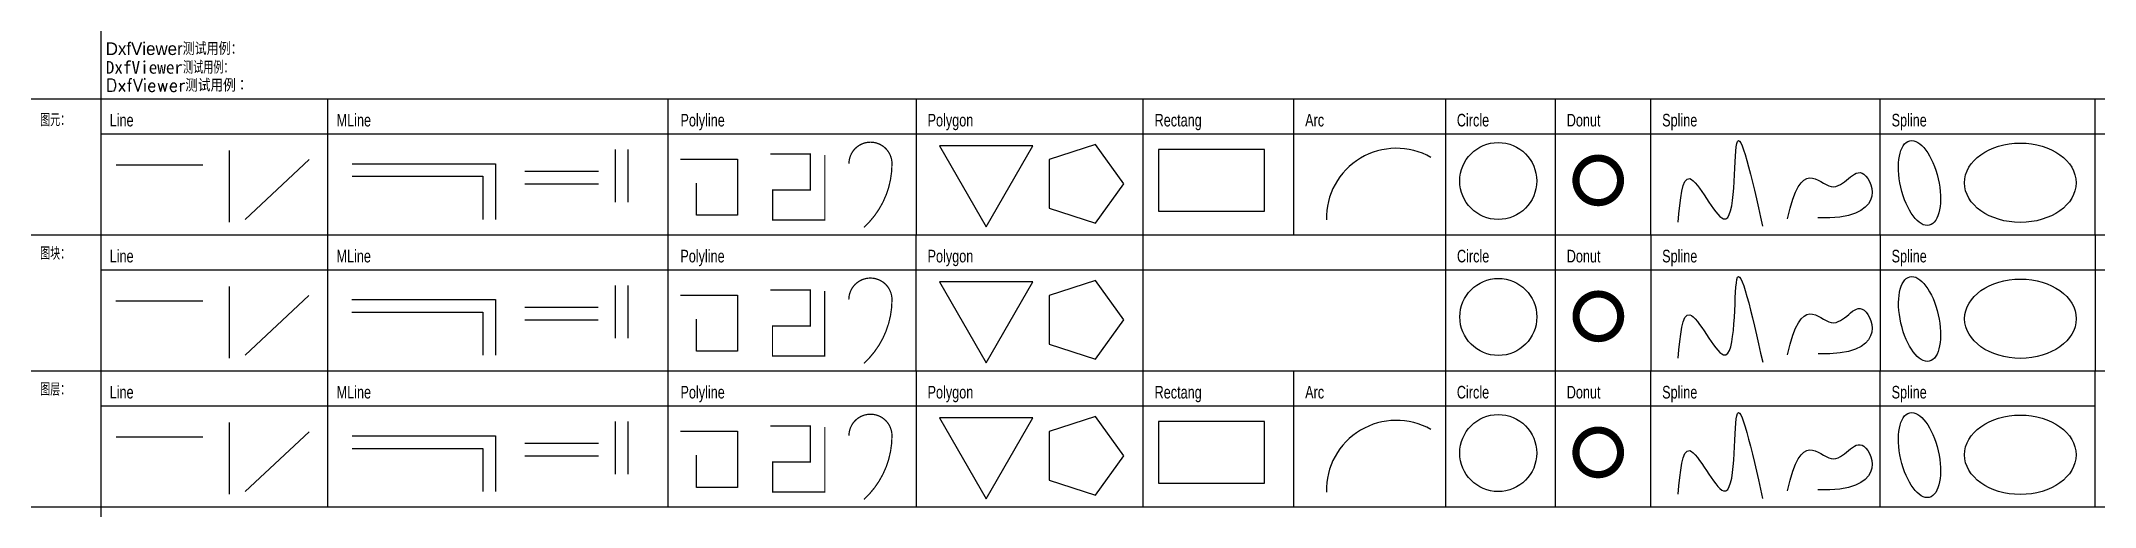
# Model space of a CAD drawing. Extents: x -51 to 1576, y -358 to 11.
import ezdxf

# ---------------------------------------------------------------- set-up
doc = ezdxf.new("R2010")
doc.units = 0
doc.header["$LTSCALE"] = 1000
doc.layers.get('0').update_dxf_attribs({"linetype": 'CONTINUOUS'})
for name, color, linetype in [('图元', 2, 'CONTINUOUS'), ('文字_标题', 1, 'CONTINUOUS'), ('边框线', 3, 'CONTINUOUS')]:
    doc.layers.add(name, color=color, linetype=linetype)
doc.styles.add('ASHADE', font='txt.shx', dxfattribs={"height": 0.2, "bigfont": 'chineset.shx'})
doc.styles.get("Standard").update_dxf_attribs({"font": 'hztxt_e.shx', "bigfont": '!hztxt.shx'})
doc.styles.add('样式 1', font='宋体.shx', dxfattribs={"bigfont": 'GBCBIG.shx'})

# ---------------------------------------------------------------- blocks, each defined once
blk = doc.blocks.new('block_test')
for p, q in [((179.4, 107.7), (179.4, 0)), ((449.2, 107.7), (449.2, 0)), ((101.5, 66.8), (101.5, 10)), ((407.7, 25.9), (407.7, 67.7)), ((417.7, 25.9), (417.7, 67.7)), ((11.8, 55.5), (80.5, 55.5)), ((114.2, 12.3), (164.7, 59.6)), ((198.8, 56.4), (312.6, 56.4)), ((312.6, 56.4), (312.6, 12.3)), ((335.8, 50.4), (394, 50.4)), ((198.8, 46.4), (302.6, 46.4)), ((302.6, 46.4), (302.6, 12.3)), ((335.8, 40.4), (394, 40.4))]:
    blk.add_line(p, q)
at = {"width": 0.75}
for s, p in [('Line', (6.8, 85.9)), ('MLine', (186.5, 85.9))]:
    blk.add_text(s, height=10, dxfattribs=at).set_placement(p)
blk = doc.blocks.new('inblock_test')
for p, q in [((645.7, 107.7), (645.7, 0)), ((825.6, 107.7), (825.6, 0))]:
    blk.add_line(p, q)
at = {"const_width": 1}
blk.add_lwpolyline([(592.5, 56.4, -1), (626.7, 56.4, -0.211058), (604.4, 5.9, 2.58292)], format="xyb", dxfattribs=at)
for points in [[(701.3, 6.4), (738.3, 70.5), (664.3, 70.5)], [(810.5, 40.5), (787.9, 71.6), (751.2, 59.7), (751.2, 21.2), (787.9, 9.3)]]:
    blk.add_lwpolyline(points, close=True)
blk.add_lwpolyline([(459.1, 60), (504.2, 60), (504.2, 15.5), (471.9, 15.5), (471.9, 40.9)])
blk.add_lwpolyline([(530.2, 64.1), (562.1, 64.1), (562.1, 35.5), (532, 35.5), (532, 11.8), (573.4, 11.8), (573.4, 63.2)], dxfattribs=at)
blk.add_blockref('block_test', (0, 0))
at = {"width": 0.75}
for s, p in [('Polyline', (459, 85.9)), ('Polygon', (654.9, 85.9))]:
    blk.add_text(s, height=10, dxfattribs=at).set_placement(p)
blk = doc.blocks.new('block3_test')
for p, q in [((0, 107.7), (0, 0)), ((87.1, 107.7), (87.1, 0)), ((162.7, 107.7), (162.7, 0)), ((344.5, 107.7), (344.5, 0)), ((514.8, 107.7), (514.8, 0))]:
    blk.add_line(p, q)
at = {"const_width": 5.69}
blk.add_lwpolyline([(103.6, 43.2, 1), (138.9, 43.2, 1)], format="xyb", close=True, dxfattribs=at)
blk.add_circle((42, 42.7), 30.5)
for centre, major_axis, ratio in [((375.8, 41.1), (7.7, -33.5), 0.441459), ((455.7, 41.3), (-44.2, 0), 0.711338)]:
    blk.add_ellipse(centre, major_axis=major_axis, ratio=ratio)
blk.add_spline([(184.5, 10), (193.6, 44.5), (220.5, 12.7), (231, 72.3), (251.5, 6.8)], degree=3)
blk.add_open_spline([(271.1, 12.7), (282.1, 62.7), (308.9, 18.2), (330.8, 72.3), (349.5, 11.3), (295.3, 13.6)], degree=3)
at = {"width": 0.75}
for s, p in [('Circle', (9.2, 85.9)), ('Donut', (96.2, 85.9)), ('Spline', (171.8, 85.9)), ('Spline', (353.6, 85.9))]:
    blk.add_text(s, height=10, dxfattribs=at).set_placement(p)

msp = doc.modelspace()

# ---------------------------------------------------------------- linework, layer by layer
for p, q in [((175.7, -34.7), (175.7, -142.5)), ((445.5, -34.7), (445.5, -142.5)), ((642.1, -34.7), (642.1, -142.5)), ((821.9, -34.7), (821.9, -142.5)), ((941.2, -34.7), (941.2, -142.5)), ((1061.5, -34.7), (1061.5, -142.5)), ((1148.5, -34.7), (1148.5, -142.5)), ((1224.1, -34.7), (1224.1, -142.5)), ((1405.9, -34.7), (1405.9, -142.5)), ((1576.2, -34.7), (1576.2, -142.5)), ((97.8, -75.7), (97.8, -132.5)), ((404, -116.6), (404, -74.8)), ((414, -116.6), (414, -74.8)), ((8.2, -87), (76.9, -87)), ((110.5, -130.2), (161.1, -82.9)), ((195.2, -86.1), (308.9, -86.1)), ((195.2, -96.1), (298.9, -96.1)), ((298.9, -96.1), (298.9, -130.2)), ((308.9, -86.1), (308.9, -130.2)), ((332.1, -92), (390.4, -92)), ((332.1, -102), (390.4, -102))]:
    msp.add_line(p, q)
for p, direction in [((-3.7, -65.7), (0, 1)), ((162, -34.7), (1, 0)), ((75.1, -142.5), (1, 0)), ((75.1, -250.2), (1, 0)), ((75.1, -358), (1, 0))]:
    msp.add_xline(p, direction)
for p in [(-3.7, -62.5), (-3.7, -170.2)]:
    msp.add_ray(p, (1, 0))
at = {"const_width": 1}
msp.add_lwpolyline([(526.6, -78.4), (558.4, -78.4), (558.4, -107), (528.4, -107), (528.4, -130.7), (569.8, -130.7), (569.8, -79.3)], dxfattribs=at)
msp.add_lwpolyline([(588.9, -86.1, -1), (623, -86.1, -0.211058), (600.7, -136.6, 2.58292)], format="xyb", dxfattribs=at)
for points in [[(697.6, -136.1), (734.6, -72), (660.6, -72)], [(806.8, -102), (784.2, -70.9), (747.6, -82.8), (747.6, -121.3), (784.2, -133.2)], [(834.3, -123.7), (918.1, -123.7), (918.1, -74.9), (834.3, -74.9)]]:
    msp.add_lwpolyline(points, close=True)
at = {"const_width": 5.69}
msp.add_lwpolyline([(1165, -99.3, 1), (1200.3, -99.3, 1)], format="xyb", close=True, dxfattribs=at)
msp.add_lwpolyline([(455.5, -82.5), (500.5, -82.5), (500.5, -127), (468.2, -127), (468.2, -101.6)])
msp.add_circle((1103.4, -99.8), 30.5)
msp.add_arc((1022.7, -129.4), 55.5, 60.4832, 181.3111)
for centre, major_axis, ratio in [((1437.2, -101.4), (7.7, -33.5), 0.441459), ((1517.1, -101.2), (-44.2, 0), 0.711338)]:
    msp.add_ellipse(centre, major_axis=major_axis, ratio=ratio)
msp.add_spline([(1246, -132.5), (1255.1, -97.9), (1282, -129.8), (1292.4, -70.2), (1312.9, -135.7)], degree=3)
msp.add_open_spline([(1332.6, -129.8), (1343.5, -79.7), (1370.4, -124.3), (1392.2, -70.2), (1410.9, -131.2), (1356.7, -128.9)], degree=3)
at = {"layer": '图元'}
for p, q in [((97.8, -291.2), (97.8, -348)), ((404, -332.1), (404, -290.3)), ((414, -332.1), (414, -290.3)), ((8.2, -302.5), (76.9, -302.5)), ((110.5, -345.7), (161.1, -298.4)), ((195.2, -301.6), (308.9, -301.6)), ((308.9, -301.6), (308.9, -345.7)), ((332.1, -307.5), (390.4, -307.5)), ((195.2, -311.6), (298.9, -311.6)), ((298.9, -311.6), (298.9, -345.7)), ((332.1, -317.5), (390.4, -317.5))]:
    msp.add_line(p, q, dxfattribs=at)
at = {"layer": '图元', "color": 6, "const_width": 1}
msp.add_lwpolyline([(588.9, -301.6, -1), (623, -301.6, -0.211058), (600.7, -352.1, 2.58292)], format="xyb", dxfattribs=at)
at = {"layer": '图元'}
for points in [[(697.6, -351.6), (734.6, -287.5), (660.6, -287.5)], [(806.8, -317.5), (784.2, -286.4), (747.6, -298.3), (747.6, -336.8), (784.2, -348.7)], [(834.3, -339.2), (918.1, -339.2), (918.1, -290.4), (834.3, -290.4)]]:
    msp.add_lwpolyline(points, close=True, dxfattribs=at)
at = {"layer": '图元', "color": 6}
msp.add_lwpolyline([(455.5, -298), (500.5, -298), (500.5, -342.5), (468.2, -342.5), (468.2, -317.1)], dxfattribs=at)
at = {"layer": '图元', "color": 6, "const_width": 1}
msp.add_lwpolyline([(526.6, -293.9), (558.4, -293.9), (558.4, -322.5), (528.4, -322.5), (528.4, -346.2), (569.8, -346.2), (569.8, -294.8)], dxfattribs=at)
at = {"layer": '图元', "const_width": 5.69}
msp.add_lwpolyline([(1165, -314.8, 1), (1200.3, -314.8, 1)], format="xyb", close=True, dxfattribs=at)
at = {"layer": '图元'}
msp.add_circle((1103.4, -315.3), 30.5, dxfattribs=at)
msp.add_arc((1022.7, -344.9), 55.5, 60.4832, 181.3111, dxfattribs=at)
for centre, major_axis, ratio in [((1437.2, -316.9), (7.7, -33.5), 0.441459), ((1517.1, -316.7), (-44.2, 0), 0.711338)]:
    msp.add_ellipse(centre, major_axis=major_axis, ratio=ratio, dxfattribs=at)
msp.add_spline([(1246, -348), (1255.1, -313.4), (1282, -345.3), (1292.4, -285.7), (1312.9, -351.2)], degree=3, dxfattribs=at)
msp.add_open_spline([(1332.6, -345.3), (1343.5, -295.2), (1370.4, -339.8), (1392.2, -285.7), (1410.9, -346.7), (1356.7, -344.4)], degree=3, dxfattribs=at)
at = {"layer": '边框线'}
for p, q in [((175.7, -250.2), (175.7, -358)), ((445.5, -250.2), (445.5, -358)), ((642.1, -250.2), (642.1, -358)), ((821.9, -250.2), (821.9, -358)), ((941.2, -250.2), (941.2, -358)), ((1061.5, -250.2), (1061.5, -358)), ((1148.5, -250.2), (1148.5, -358)), ((1224.1, -250.2), (1224.1, -358)), ((1405.9, -250.2), (1405.9, -358)), ((1576.2, -250.2), (1576.2, -358)), ((-3.7, -278), (1576.2, -278))]:
    msp.add_line(p, q, dxfattribs=at)

# ---------------------------------------------------------------- block references
for name, p in [('inblock_test', (-3.7, -250.2)), ('block3_test', (1061.5, -250.2))]:
    msp.add_blockref(name, p)

# ---------------------------------------------------------------- texts
msp.add_text('DxfViewer测试用例：', height=10).set_placement((0, 0))
for style, p in [('样式 1', (0, -14.8)), ('ASHADE', (0, -29))]:
    msp.add_text('DxfViewer测试用例：', height=10, dxfattribs=dict(style=style)).set_placement(p)
at = {"width": 0.75}
for s, p in [('图元：', (-51.9, -56.4)), ('Line', (3.1, -56.6)), ('MLine', (182.9, -56.6)), ('Polyline', (455.4, -56.6)), ('Polygon', (651.2, -56.6)), ('Rectang', (831.1, -56.6)), ('Arc', (950.4, -56.6)), ('Circle', (1070.6, -56.6)), ('Donut', (1157.7, -56.6)), ('Spline', (1233.3, -56.6)), ('Spline', (1415.1, -56.6)), ('图块：', (-51.9, -162.2)), ('图层：', (-51.9, -269.9))]:
    msp.add_text(s, height=10, dxfattribs=at).set_placement(p)
at = {"layer": '文字_标题', "width": 0.75}
for s, p in [('Line', (3.1, -272.1)), ('MLine', (182.9, -272.1)), ('Polyline', (455.4, -272.1)), ('Polygon', (651.2, -272.1)), ('Rectang', (831.1, -272.1)), ('Arc', (950.4, -272.1)), ('Circle', (1070.6, -272.1)), ('Donut', (1157.7, -272.1)), ('Spline', (1233.3, -272.1)), ('Spline', (1415.1, -272.1))]:
    msp.add_text(s, height=10, dxfattribs=at).set_placement(p)

doc.saveas('drawing.dxf')
